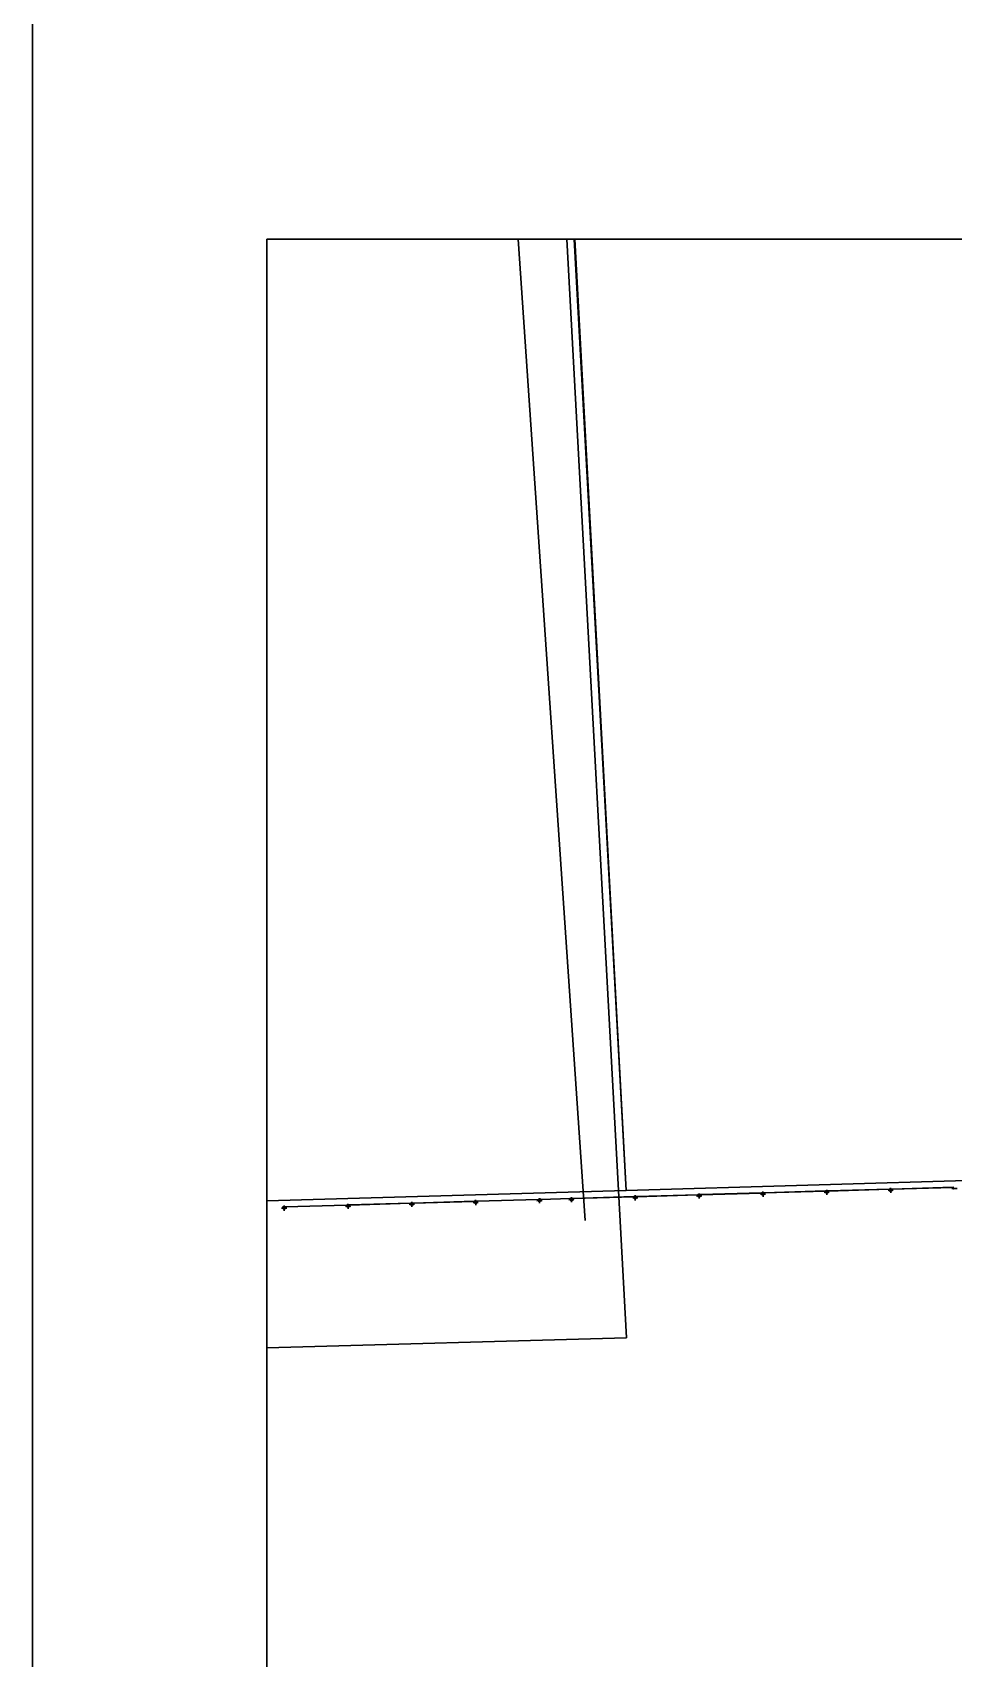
# Model space of a CAD drawing. Extents: x -15449 to 527173, y -170839 to 146543.
# Drawn here: x 15468.99 to 15481.11, y 7832.32 to 7853.7 of the extents above; entities that cross this region are included whole.
import ezdxf

# ---------------------------------------------------------------- set-up
doc = ezdxf.new("R2010")
doc.units = 0
doc.header["$LTSCALE"] = 8
doc.linetypes.add('IMPORT-X-F10A-LAY-S0-00-ASITE-001_EXTG_ROOF$0$HIDDEN2', pattern=[4.7625, 3.175, -1.5875])
doc.layers.get('0').update_dxf_attribs({"color": 1, "linetype": 'CONTINUOUS'})
for name, color, linetype, lineweight in [('G-ANNO-TTLB', 7, 'CONTINUOUS', 9), ('G-IMPT', 7, 'CONTINUOUS', 30), ('Micron SGP Titleblock CAD template EDI$0$G-ANNO-TTLB', 7, 'CONTINUOUS', 30)]:
    doc.layers.add(name, color=color, linetype=linetype, lineweight=lineweight)

# ---------------------------------------------------------------- blocks, each defined once
blk = doc.blocks.new('A$Cf1db08be')
for p, q in [((0, 7.374), (0, 71.334)), ((0, 71.334), (94.333, 71.334)), ((0, 7.374), (0, 71.334)), ((0, 0.001), (0, 69.231))]:
    blk.add_line(p, q)
blk.add_lwpolyline([(0, 71.334), (94.333, 71.334), (94.333, 0.001), (0, 0.001)], close=True)
at = {"layer": 'G-IMPT'}
for p, q in [((0, 7.374), (0, 71.334)), ((3.305, 71.334), (4.189, 58.425)), ((3.946, 71.334), (4.729, 56.885)), ((4.044, 71.334), (4.728, 58.82)), ((4.728, 58.82), (4.05, 71.334)), ((4.728, 58.82), (4.051, 71.334)), ((4.051, 71.334), (4.728, 58.82)), ((4.728, 58.82), (34.969, 59.705)), ((19.86, 59.262), (4.728, 58.82)), ((0, 58.685), (4.728, 58.82)), ((4.728, 58.82), (0, 58.685)), ((6.525, 58.807), (6.527, 58.74)), ((6.543, 58.791), (7.348, 58.815)), ((6.543, 58.789), (7.348, 58.813)), ((7.348, 58.814), (7.348, 58.794)), ((7.351, 58.794), (7.35, 58.813)), ((7.353, 58.794), (7.353, 58.814)), ((7.365, 58.832), (7.367, 58.765)), ((7.379, 58.795), (7.378, 58.815)), ((7.381, 58.795), (7.381, 58.814)), ((7.383, 58.816), (8.188, 58.839)), ((7.383, 58.814), (8.188, 58.838)), ((7.383, 58.815), (7.384, 58.795)), ((8.186, 58.824), (8.186, 58.821)), ((8.187, 58.825), (8.188, 58.825)), ((8.187, 58.824), (8.188, 58.824)), ((8.187, 58.821), (8.188, 58.821)), ((8.188, 58.82), (8.187, 58.82)), ((8.188, 58.838), (8.188, 58.818)), ((8.188, 58.825), (8.188, 58.82)), ((8.188, 58.818), (8.193, 58.818)), ((8.191, 58.818), (8.19, 58.838)), ((8.193, 58.818), (8.193, 58.839)), ((8.193, 58.824), (8.218, 58.825)), ((8.193, 58.821), (8.218, 58.822)), ((8.218, 58.819), (8.218, 58.839)), ((8.223, 58.819), (8.218, 58.819)), ((8.221, 58.819), (8.22, 58.839)), ((8.223, 58.84), (9.027, 58.864)), ((8.223, 58.839), (9.027, 58.862)), ((8.223, 58.839), (8.223, 58.819)), ((8.225, 58.826), (8.223, 58.826)), ((8.223, 58.826), (8.223, 58.821)), ((8.225, 58.825), (8.223, 58.825)), ((8.225, 58.823), (8.223, 58.823)), ((8.223, 58.821), (8.225, 58.821)), ((8.232, 58.825), (8.225, 58.825)), ((8.225, 58.825), (8.225, 58.822)), ((8.225, 58.822), (8.232, 58.822)), ((8.232, 58.822), (8.232, 58.825)), ((9.026, 58.849), (9.028, 58.849)), ((9.026, 58.849), (9.026, 58.845)), ((9.027, 58.863), (9.028, 58.843)), ((9.027, 58.848), (9.028, 58.848)), ((9.027, 58.846), (9.028, 58.846)), ((9.028, 58.845), (9.027, 58.845)), ((9.028, 58.849), (9.028, 58.845)), ((9.028, 58.843), (9.033, 58.843)), ((9.03, 58.843), (9.03, 58.862)), ((0.209, 58.605), (0.21, 58.585)), ((0.213, 58.585), (0.212, 58.604)), ((0.215, 58.585), (0.215, 58.605)), ((0.227, 58.623), (0.229, 58.556)), ((0.24, 58.586), (0.24, 58.606)), ((0.243, 58.586), (0.242, 58.605)), ((0.245, 58.607), (1.049, 58.63)), ((0.245, 58.605), (1.049, 58.629)), ((0.245, 58.606), (0.245, 58.586)), ((0.246, 58.592), (0.245, 58.592)), ((1.101, 58.615), (1.034, 58.613)), ((1.048, 58.616), (1.05, 58.616)), ((1.048, 58.615), (1.048, 58.612)), ((1.048, 58.614), (1.05, 58.614)), ((1.049, 58.629), (1.05, 58.609)), ((1.049, 58.612), (1.05, 58.612)), ((1.05, 58.611), (1.049, 58.611)), ((1.05, 58.616), (1.05, 58.611)), ((1.05, 58.609), (1.055, 58.609)), ((1.052, 58.609), (1.052, 58.629)), ((1.055, 58.609), (1.054, 58.63)), ((1.055, 58.615), (1.08, 58.616)), ((1.055, 58.612), (1.08, 58.613)), ((1.066, 58.648), (1.068, 58.58)), ((1.08, 58.61), (1.08, 58.63)), ((1.085, 58.61), (1.08, 58.61)), ((1.083, 58.61), (1.082, 58.63)), ((1.084, 58.631), (1.889, 58.655)), ((1.085, 58.63), (1.889, 58.653)), ((1.085, 58.63), (1.085, 58.61)), ((1.086, 58.617), (1.085, 58.617)), ((1.085, 58.617), (1.085, 58.612)), ((1.086, 58.616), (1.085, 58.616)), ((1.086, 58.613), (1.085, 58.613)), ((1.085, 58.612), (1.086, 58.612)), ((1.094, 58.616), (1.087, 58.616)), ((1.087, 58.616), (1.087, 58.613)), ((1.087, 58.613), (1.094, 58.613)), ((1.094, 58.613), (1.094, 58.616)), ((1.941, 58.64), (1.874, 58.638)), ((1.888, 58.64), (1.889, 58.64)), ((1.888, 58.64), (1.888, 58.636)), ((1.888, 58.639), (1.89, 58.639)), ((1.888, 58.637), (1.89, 58.637)), ((1.89, 58.636), (1.888, 58.636)), ((1.889, 58.654), (1.89, 58.634)), ((1.889, 58.64), (1.89, 58.636)), ((1.89, 58.634), (1.895, 58.634)), ((1.892, 58.634), (1.892, 58.653)), ((1.895, 58.634), (1.894, 58.654)), ((1.895, 58.64), (1.92, 58.641)), ((1.895, 58.637), (1.92, 58.637)), ((1.906, 58.672), (1.908, 58.605)), ((1.92, 58.635), (1.919, 58.655)), ((1.925, 58.635), (1.92, 58.635)), ((1.922, 58.635), (1.922, 58.654)), ((1.924, 58.656), (2.729, 58.679)), ((1.924, 58.654), (2.729, 58.678)), ((1.924, 58.655), (1.925, 58.635)), ((1.926, 58.641), (1.925, 58.641)), ((1.925, 58.641), (1.925, 58.637)), ((1.926, 58.64), (1.925, 58.64)), ((1.926, 58.638), (1.925, 58.638)), ((1.925, 58.637), (1.926, 58.637)), ((1.933, 58.641), (1.927, 58.641)), ((1.927, 58.641), (1.927, 58.637)), ((1.927, 58.637), (1.934, 58.638)), ((1.934, 58.638), (1.933, 58.641)), ((2.781, 58.664), (2.713, 58.662)), ((2.727, 58.664), (2.727, 58.661)), ((2.728, 58.665), (2.729, 58.665)), ((2.728, 58.664), (2.729, 58.664)), ((2.728, 58.662), (2.729, 58.662)), ((2.729, 58.66), (2.728, 58.66)), ((2.729, 58.679), (2.729, 58.658)), ((2.729, 58.665), (2.729, 58.66)), ((2.729, 58.658), (2.735, 58.659)), ((2.732, 58.659), (2.731, 58.678)), ((2.735, 58.659), (2.734, 58.679)), ((2.734, 58.664), (2.76, 58.665)), ((2.734, 58.661), (2.76, 58.662)), ((2.746, 58.697), (2.748, 58.63)), ((2.76, 58.659), (2.759, 58.679)), ((2.765, 58.659), (2.76, 58.659)), ((2.762, 58.659), (2.762, 58.679)), ((2.764, 58.68), (3.569, 58.704)), ((2.764, 58.679), (3.569, 58.702)), ((2.764, 58.68), (2.765, 58.659)), ((2.766, 58.666), (2.765, 58.666)), ((2.765, 58.666), (2.765, 58.661)), ((2.766, 58.665), (2.765, 58.665)), ((2.766, 58.663), (2.765, 58.663)), ((2.765, 58.661), (2.766, 58.661)), ((2.773, 58.666), (2.767, 58.665)), ((2.767, 58.665), (2.767, 58.662)), ((2.767, 58.662), (2.773, 58.662)), ((2.773, 58.662), (2.773, 58.666)), ((3.62, 58.689), (3.553, 58.687)), ((3.567, 58.689), (3.567, 58.685)), ((3.568, 58.69), (3.569, 58.69)), ((3.568, 58.688), (3.569, 58.688)), ((3.568, 58.686), (3.569, 58.686)), ((3.569, 58.685), (3.568, 58.685)), ((3.569, 58.703), (3.569, 58.683)), ((3.569, 58.69), (3.569, 58.685)), ((3.569, 58.683), (3.574, 58.683)), ((3.572, 58.683), (3.571, 58.702)), ((3.574, 58.683), (3.574, 58.703)), ((3.574, 58.689), (3.599, 58.69)), ((3.574, 58.686), (3.599, 58.686)), ((3.586, 58.721), (3.588, 58.654)), ((3.6, 58.684), (3.599, 58.704)), ((3.605, 58.684), (3.6, 58.684)), ((3.602, 58.684), (3.601, 58.703)), ((3.604, 58.705), (3.989, 58.716)), ((3.604, 58.703), (3.989, 58.715)), ((3.604, 58.704), (3.605, 58.684)), ((3.606, 58.691), (3.604, 58.691)), ((3.604, 58.691), (3.604, 58.686)), ((3.606, 58.689), (3.604, 58.689)), ((3.606, 58.687), (3.604, 58.687)), ((3.604, 58.686), (3.606, 58.686)), ((3.613, 58.69), (3.606, 58.69)), ((3.606, 58.69), (3.606, 58.687)), ((3.606, 58.687), (3.613, 58.687)), ((3.613, 58.687), (3.613, 58.69)), ((4.04, 58.701), (3.973, 58.699)), ((3.987, 58.701), (3.987, 58.698)), ((3.988, 58.702), (3.989, 58.702)), ((3.988, 58.701), (3.989, 58.701)), ((3.988, 58.698), (3.989, 58.698)), ((3.989, 58.697), (3.988, 58.697)), ((3.989, 58.715), (3.989, 58.695)), ((3.989, 58.702), (3.989, 58.697)), ((3.989, 58.695), (3.994, 58.695)), ((3.992, 58.695), (3.991, 58.715)), ((3.994, 58.695), (3.994, 58.716)), ((3.994, 58.701), (4.019, 58.702)), ((3.994, 58.698), (4.019, 58.699)), ((4.006, 58.734), (4.008, 58.666)), ((4.019, 58.696), (4.019, 58.716)), ((4.024, 58.696), (4.019, 58.696)), ((4.022, 58.696), (4.021, 58.716)), ((4.024, 58.717), (4.828, 58.741)), ((4.024, 58.716), (4.828, 58.739)), ((4.024, 58.717), (4.024, 58.696)), ((4.026, 58.703), (4.024, 58.703)), ((4.024, 58.703), (4.024, 58.698)), ((4.026, 58.702), (4.024, 58.702)), ((4.026, 58.7), (4.024, 58.7)), ((4.024, 58.698), (4.026, 58.698)), ((4.033, 58.702), (4.026, 58.702)), ((4.026, 58.702), (4.026, 58.699)), ((4.026, 58.699), (4.033, 58.699)), ((4.033, 58.699), (4.033, 58.702)), ((4.88, 58.726), (4.813, 58.724)), ((4.827, 58.726), (4.827, 58.722)), ((4.828, 58.74), (4.829, 58.72)), ((4.828, 58.726), (4.829, 58.726)), ((4.828, 58.725), (4.829, 58.725)), ((4.828, 58.723), (4.829, 58.723)), ((4.829, 58.722), (4.828, 58.722)), ((4.829, 58.726), (4.829, 58.722)), ((4.829, 58.72), (4.834, 58.72)), ((4.831, 58.72), (4.831, 58.739)), ((4.834, 58.72), (4.833, 58.74)), ((4.834, 58.726), (4.859, 58.727)), ((4.834, 58.723), (4.859, 58.723)), ((4.845, 58.758), (4.847, 58.691)), ((4.859, 58.721), (4.859, 58.741)), ((4.864, 58.721), (4.859, 58.721)), ((4.862, 58.721), (4.861, 58.74)), ((4.863, 58.742), (5.668, 58.766)), ((4.864, 58.74), (5.668, 58.764)), ((4.864, 58.741), (4.864, 58.721)), ((4.865, 58.728), (4.864, 58.728)), ((4.864, 58.728), (4.864, 58.723)), ((4.865, 58.726), (4.864, 58.726)), ((4.865, 58.724), (4.864, 58.724)), ((4.864, 58.723), (4.865, 58.723)), ((4.873, 58.727), (4.866, 58.727)), ((4.866, 58.727), (4.866, 58.724)), ((4.866, 58.724), (4.873, 58.724)), ((4.873, 58.724), (4.873, 58.727)), ((5.72, 58.75), (5.653, 58.748)), ((5.667, 58.751), (5.669, 58.751)), ((5.667, 58.75), (5.667, 58.747)), ((5.667, 58.75), (5.669, 58.75)), ((5.667, 58.748), (5.669, 58.748)), ((5.669, 58.746), (5.667, 58.746)), ((5.668, 58.765), (5.669, 58.745)), ((5.669, 58.751), (5.669, 58.746)), ((5.669, 58.745), (5.674, 58.745)), ((5.671, 58.745), (5.671, 58.764)), ((5.674, 58.745), (5.673, 58.765)), ((5.674, 58.751), (5.699, 58.751)), ((5.674, 58.747), (5.699, 58.748)), ((5.685, 58.783), (5.687, 58.716)), ((5.699, 58.745), (5.698, 58.766)), ((5.704, 58.746), (5.699, 58.745)), ((5.702, 58.745), (5.701, 58.765)), ((5.703, 58.767), (6.508, 58.79)), ((5.703, 58.765), (6.508, 58.788)), ((5.703, 58.766), (5.704, 58.746)), ((5.705, 58.752), (5.704, 58.752)), ((5.704, 58.752), (5.704, 58.747)), ((5.705, 58.751), (5.704, 58.751)), ((5.705, 58.749), (5.704, 58.749)), ((5.704, 58.747), (5.705, 58.747)), ((5.713, 58.752), (5.706, 58.751)), ((5.706, 58.751), (5.706, 58.748)), ((5.706, 58.748), (5.713, 58.748)), ((5.713, 58.748), (5.713, 58.752)), ((6.56, 58.775), (6.492, 58.773)), ((6.506, 58.775), (6.507, 58.772)), ((6.507, 58.776), (6.508, 58.776)), ((6.507, 58.774), (6.508, 58.774)), ((6.507, 58.772), (6.508, 58.772)), ((6.509, 58.771), (6.507, 58.771)), ((6.508, 58.789), (6.509, 58.769)), ((6.508, 58.776), (6.509, 58.771)), ((6.509, 58.769), (6.514, 58.769)), ((6.511, 58.769), (6.511, 58.789)), ((6.514, 58.769), (6.513, 58.789)), ((6.513, 58.775), (6.539, 58.776)), ((6.514, 58.772), (6.539, 58.773)), ((6.539, 58.77), (6.538, 58.79)), ((6.544, 58.77), (6.539, 58.77)), ((6.541, 58.77), (6.541, 58.789)), ((6.543, 58.79), (6.544, 58.77)), ((6.545, 58.777), (6.544, 58.777)), ((6.544, 58.777), (6.544, 58.772)), ((6.545, 58.775), (6.544, 58.775)), ((6.545, 58.773), (6.544, 58.773)), ((6.544, 58.772), (6.545, 58.772)), ((6.552, 58.776), (6.546, 58.776)), ((6.546, 58.776), (6.546, 58.773)), ((6.546, 58.773), (6.552, 58.773)), ((6.552, 58.773), (6.552, 58.776)), ((7.399, 58.799), (7.332, 58.797)), ((7.346, 58.8), (7.346, 58.796)), ((7.347, 58.8), (7.348, 58.8)), ((7.347, 58.799), (7.348, 58.799)), ((7.347, 58.797), (7.348, 58.797)), ((7.348, 58.796), (7.347, 58.796)), ((7.348, 58.8), (7.348, 58.796)), ((7.348, 58.794), (7.353, 58.794)), ((7.353, 58.8), (7.378, 58.8)), ((7.353, 58.796), (7.379, 58.797)), ((7.384, 58.795), (7.379, 58.795)), ((7.385, 58.801), (7.383, 58.801)), ((7.383, 58.801), (7.384, 58.797)), ((7.385, 58.8), (7.383, 58.8)), ((7.385, 58.798), (7.384, 58.798)), ((7.384, 58.797), (7.385, 58.797)), ((7.392, 58.801), (7.385, 58.801)), ((7.385, 58.801), (7.385, 58.797)), ((7.385, 58.797), (7.392, 58.798)), ((7.392, 58.798), (7.392, 58.801)), ((0.261, 58.59), (0.194, 58.588)), ((0.208, 58.591), (0.208, 58.587)), ((0.209, 58.591), (0.21, 58.591)), ((0.209, 58.59), (0.21, 58.59)), ((0.209, 58.588), (0.21, 58.588)), ((0.21, 58.586), (0.209, 58.586)), ((0.21, 58.591), (0.21, 58.586)), ((0.21, 58.585), (0.215, 58.585)), ((0.215, 58.591), (0.24, 58.591)), ((0.215, 58.587), (0.24, 58.588)), ((0.245, 58.586), (0.24, 58.586)), ((0.245, 58.592), (0.245, 58.588)), ((0.246, 58.591), (0.245, 58.591)), ((0.247, 58.589), (0.245, 58.589)), ((0.245, 58.588), (0.247, 58.588)), ((0.254, 58.592), (0.247, 58.592)), ((0.247, 58.592), (0.247, 58.588)), ((0.247, 58.588), (0.254, 58.588)), ((0.254, 58.588), (0.254, 58.592)), ((4.729, 56.885), (0, 56.75))]:
    blk.add_line(p, q, dxfattribs=at)
at = {"layer": 'G-IMPT', "linetype": 'IMPORT-X-F10A-LAY-S0-00-ASITE-001_EXTG_ROOF$0$HIDDEN2'}
for p, q in [((8.239, 58.824), (8.172, 58.822)), ((8.205, 58.857), (8.207, 58.789)), ((9.079, 58.849), (9.012, 58.847))]:
    blk.add_line(p, q, dxfattribs=at)
at = {"layer": 'G-IMPT'}
for centre, radius in [((7.35, 58.814), 0.00084), ((7.366, 58.798), 0.0126), ((7.366, 58.798), 0.0109), ((7.381, 58.815), 0.00084), ((8.19, 58.839), 0.00084), ((8.206, 58.823), 0.0126), ((8.206, 58.823), 0.0109), ((8.22, 58.839), 0.00084), ((9.03, 58.863), 0.00084), ((0.212, 58.605), 0.00084), ((0.228, 58.589), 0.0126), ((0.228, 58.589), 0.0109), ((0.242, 58.606), 0.00084), ((1.052, 58.629), 0.00084), ((1.067, 58.614), 0.0126), ((1.067, 58.614), 0.0109), ((1.082, 58.63), 0.00084), ((1.892, 58.654), 0.00084), ((1.907, 58.639), 0.0126), ((1.907, 58.639), 0.0109), ((1.922, 58.655), 0.00084), ((2.731, 58.679), 0.00084), ((2.747, 58.663), 0.0126), ((2.747, 58.663), 0.0109), ((2.762, 58.68), 0.00084), ((3.571, 58.703), 0.00084), ((3.587, 58.688), 0.0126), ((3.587, 58.688), 0.0109), ((3.601, 58.704), 0.00084), ((3.991, 58.716), 0.00084), ((4.007, 58.7), 0.0126), ((4.007, 58.7), 0.0109), ((4.021, 58.716), 0.00084), ((4.831, 58.74), 0.00084), ((4.846, 58.725), 0.0126), ((4.846, 58.725), 0.0109), ((4.861, 58.741), 0.00084), ((5.671, 58.765), 0.00084), ((5.686, 58.749), 0.0126), ((5.686, 58.749), 0.0109), ((5.701, 58.766), 0.00084), ((6.51, 58.789), 0.00084), ((6.526, 58.774), 0.0126), ((6.526, 58.774), 0.0109), ((6.541, 58.79), 0.00084)]:
    blk.add_circle(centre, radius, dxfattribs=at)
for centre, radius, start, end in [((7.35, 58.814), 0.00252, 1.6776, 181.6776), ((7.381, 58.815), 0.00252, 1.6776, 181.6776), ((8.187, 58.824), 0.000657, 91.6047, 271.6047), ((8.187, 58.822), 0.00117, 119.4455, 164.9647), ((8.187, 58.822), 0.00117, 198.2448, 243.7639), ((8.187, 58.821), 0.000657, 91.6047, 271.6047), ((8.19, 58.839), 0.00252, 1.6776, 181.6776), ((8.22, 58.839), 0.00252, 1.6776, 181.6776), ((8.225, 58.825), 0.000657, 271.7505, 91.7505), ((8.224, 58.824), 0.00117, 18.3906, 63.9097), ((8.224, 58.824), 0.00117, 299.5913, 345.1105), ((8.225, 58.822), 0.000657, 271.7505, 91.7505), ((9.027, 58.849), 0.000657, 91.6047, 271.6047), ((9.027, 58.847), 0.00117, 119.4455, 164.9647), ((9.027, 58.847), 0.00117, 198.2448, 243.7639), ((9.027, 58.845), 0.000657, 91.6047, 271.6047), ((9.03, 58.863), 0.00252, 1.6776, 181.6776), ((0.212, 58.605), 0.00252, 1.6776, 181.6776), ((0.242, 58.606), 0.00252, 1.6776, 181.6776), ((0.246, 58.592), 0.000657, 271.7505, 91.7505), ((1.048, 58.615), 0.000657, 91.6047, 271.6047), ((1.049, 58.613), 0.00117, 119.4455, 164.9647), ((1.049, 58.613), 0.00117, 198.2448, 243.7639), ((1.049, 58.612), 0.000657, 91.6047, 271.6047), ((1.052, 58.629), 0.00252, 1.6776, 181.6776), ((1.082, 58.63), 0.00252, 1.6776, 181.6776), ((1.086, 58.616), 0.000657, 271.7505, 91.7505), ((1.086, 58.614), 0.00117, 18.3906, 63.9097), ((1.086, 58.614), 0.00117, 299.5913, 345.1105), ((1.086, 58.613), 0.000657, 271.7505, 91.7505), ((1.888, 58.64), 0.000657, 91.6047, 271.6047), ((1.889, 58.638), 0.00117, 119.4455, 164.9647), ((1.889, 58.638), 0.00117, 198.2448, 243.7639), ((1.888, 58.636), 0.000657, 91.6047, 271.6047), ((1.892, 58.654), 0.00252, 1.6776, 181.6776), ((1.922, 58.655), 0.00252, 1.6776, 181.6776), ((1.926, 58.641), 0.000657, 271.7505, 91.7505), ((1.926, 58.639), 0.00117, 18.3906, 63.9097), ((1.926, 58.639), 0.00117, 299.5913, 345.1105), ((1.926, 58.637), 0.000657, 271.7505, 91.7505), ((2.728, 58.664), 0.000657, 91.6047, 271.6047), ((2.729, 58.663), 0.00117, 119.4455, 164.9647), ((2.728, 58.661), 0.000657, 91.6047, 271.6047), ((2.729, 58.663), 0.00117, 198.2448, 243.7639), ((2.731, 58.679), 0.00252, 1.6776, 181.6776), ((2.762, 58.68), 0.00252, 1.6776, 181.6776), ((2.766, 58.665), 0.000657, 271.7505, 91.7505), ((2.765, 58.664), 0.00117, 18.3906, 63.9097), ((2.765, 58.664), 0.00117, 299.5913, 345.1105), ((2.766, 58.662), 0.000657, 271.7505, 91.7505), ((3.568, 58.689), 0.000657, 91.6047, 271.6047), ((3.568, 58.687), 0.00117, 119.4455, 164.9647), ((3.568, 58.687), 0.00117, 198.2448, 243.7639), ((3.568, 58.686), 0.000657, 91.6047, 271.6047), ((3.571, 58.703), 0.00252, 1.6776, 181.6776), ((3.601, 58.704), 0.00252, 1.6776, 181.6776), ((3.606, 58.69), 0.000657, 271.7505, 91.7505), ((3.605, 58.688), 0.00117, 18.3906, 63.9097), ((3.605, 58.688), 0.00117, 299.5913, 345.1105), ((3.606, 58.687), 0.000657, 271.7505, 91.7505), ((3.988, 58.701), 0.000657, 91.6047, 271.6047), ((3.988, 58.7), 0.00117, 119.4455, 164.9647), ((3.988, 58.7), 0.00117, 198.2448, 243.7639), ((3.988, 58.698), 0.000657, 91.6047, 271.6047), ((3.991, 58.716), 0.00252, 1.6776, 181.6776), ((4.021, 58.716), 0.00252, 1.6776, 181.6776), ((4.026, 58.702), 0.000657, 271.7505, 91.7505), ((4.025, 58.701), 0.00117, 18.3906, 63.9097), ((4.025, 58.701), 0.00117, 299.5913, 345.1105), ((4.026, 58.699), 0.000657, 271.7505, 91.7505), ((4.828, 58.726), 0.000657, 91.6047, 271.6047), ((4.828, 58.724), 0.00117, 119.4455, 164.9647), ((4.828, 58.724), 0.00117, 198.2448, 243.7639), ((4.828, 58.722), 0.000657, 91.6047, 271.6047), ((4.831, 58.74), 0.00252, 1.6776, 181.6776), ((4.861, 58.741), 0.00252, 1.6776, 181.6776), ((4.865, 58.727), 0.000657, 271.7505, 91.7505), ((4.865, 58.725), 0.00117, 18.3906, 63.9097), ((4.865, 58.725), 0.00117, 299.5913, 345.1105), ((4.865, 58.724), 0.000657, 271.7505, 91.7505), ((5.667, 58.75), 0.000657, 91.6047, 271.6047), ((5.668, 58.749), 0.00117, 119.4455, 164.9647), ((5.667, 58.747), 0.000657, 91.6047, 271.6047), ((5.668, 58.749), 0.00117, 198.2448, 243.7639), ((5.671, 58.765), 0.00252, 1.6776, 181.6776), ((5.701, 58.766), 0.00252, 1.6776, 181.6776), ((5.705, 58.751), 0.000657, 271.7505, 91.7505), ((5.705, 58.75), 0.00117, 18.3906, 63.9097), ((5.705, 58.75), 0.00117, 299.5913, 345.1105), ((5.705, 58.748), 0.000657, 271.7505, 91.7505), ((6.507, 58.775), 0.000657, 91.6047, 271.6047), ((6.508, 58.773), 0.00117, 119.4455, 164.9647), ((6.508, 58.773), 0.00117, 198.2448, 243.7639), ((6.507, 58.772), 0.000657, 91.6047, 271.6047), ((6.51, 58.789), 0.00252, 1.6776, 181.6776), ((6.541, 58.79), 0.00252, 1.6776, 181.6776), ((6.545, 58.776), 0.000657, 271.7505, 91.7505), ((6.545, 58.774), 0.00117, 18.3906, 63.9097), ((6.545, 58.774), 0.00117, 299.5913, 345.1105), ((6.545, 58.773), 0.000657, 271.7505, 91.7505), ((7.347, 58.8), 0.000657, 91.6047, 271.6047), ((7.347, 58.798), 0.00117, 119.4455, 164.9647), ((7.347, 58.798), 0.00117, 198.2448, 243.7639), ((7.347, 58.796), 0.000657, 91.6047, 271.6047), ((7.385, 58.801), 0.000657, 271.7505, 91.7505), ((7.384, 58.799), 0.00117, 18.3906, 63.9097), ((7.384, 58.799), 0.00117, 299.5913, 345.1105), ((7.385, 58.797), 0.000657, 271.7505, 91.7505), ((0.209, 58.59), 0.000657, 91.6047, 271.6047), ((0.209, 58.589), 0.00117, 119.4455, 164.9647), ((0.209, 58.587), 0.000657, 91.6047, 271.6047), ((0.209, 58.589), 0.00117, 198.2448, 243.7639), ((0.246, 58.59), 0.00117, 18.3906, 63.9097), ((0.246, 58.59), 0.00117, 299.5913, 345.1105), ((0.247, 58.588), 0.000657, 271.7505, 91.7505)]:
    blk.add_arc(centre, radius, start, end, dxfattribs=at)
blk = doc.blocks.new('Micron SGP Titleblock CAD template EDI$0$MU_SGP_ANTitleblock_A1_Type01_v1_1 - A1-419101-sample')
at = {"layer": 'Micron SGP Titleblock CAD template EDI$0$G-ANNO-TTLB'}
blk.add_line((728.5, 9), (728.5, 583), dxfattribs=at)
blk.add_blockref('A$Cf1db08be', (731.583, 312.055))
blk = doc.blocks.new('Micron SGP Titleblock CAD template EDI')
at = {"layer": 'Micron SGP Titleblock CAD template EDI$0$G-ANNO-TTLB'}
blk.add_blockref('Micron SGP Titleblock CAD template EDI$0$MU_SGP_ANTitleblock_A1_Type01_v1_1 - A1-419101-sample', (-3.846, 118.854), dxfattribs=at)

msp = doc.modelspace()

# ---------------------------------------------------------------- linework, layer by layer
at = {"layer": 'G-ANNO-TTLB'}
msp.add_line((15468.9918, 7476.5989), (15468.9918, 8050.5989), dxfattribs=at)

# ---------------------------------------------------------------- next in the draw order: block references
msp.add_blockref('Micron SGP Titleblock CAD template EDI', (14744.3378, 7348.7447))

doc.saveas('drawing.dxf')
